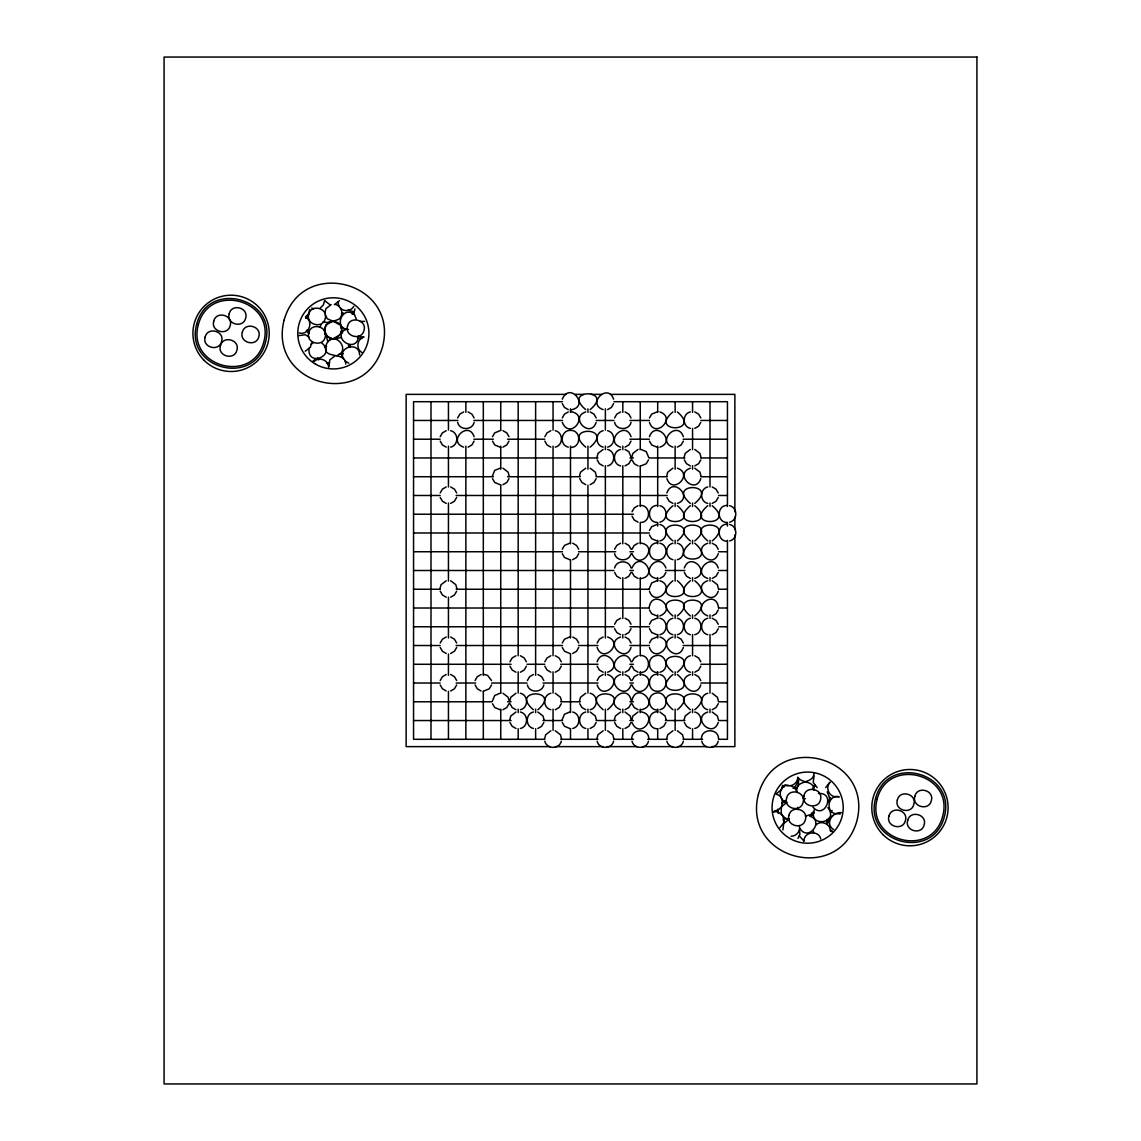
<?xml version="1.0" encoding="UTF-8"?>
<svg xmlns="http://www.w3.org/2000/svg" width="1141" height="1141" viewBox="0 0 1141 1141"><rect width="100%" height="100%" fill="white"/><g stroke="black" fill="none" stroke-linecap="round" stroke-linejoin="round"><path stroke-width="1.5" d="M324.272 330.976L325.998 324.686L331.446 320.821M327.838 341.829L326.198 335.511M348.604 346.964L348.618 344.739M350.045 347.477L350.059 345.252M777.891 809.069L778.233 813.462M827.254 819.224L826.455 823.56M827.41 824.144L829.421 817.94L833.058 815.444M309.724 309.568L308.583 313.832L305.46 316.956M309.097 348.048C306.629 368.015 337.479 355.236 321.605 342.87M311.522 342.985L310.381 347.249L305.203 351.228M324.557 300.596L323.416 304.861L320.293 307.984M324.871 312.819L326.012 308.555L331.19 304.576M343.655 359.215C336.595 347.021 359.572 340.859 359.558 354.951M358.417 336.295C357.219 354.024 330.89 338.82 345.637 328.922M439.913 588.956L441.054 584.691L446.231 580.726M492.227 476.425L494.723 470.392L500.742 467.896M492.227 701.487L494.723 695.468L500.742 692.972M509.656 701.487L510.797 697.237L515.974 693.257M509.656 720.242L510.797 715.992L515.974 712.013M544.542 738.997L545.683 734.747L550.861 730.768M579.414 476.425L580.555 472.16L585.732 468.195M561.971 720.242L564.467 714.223L570.5 711.727M596.857 457.669L597.998 453.405L603.175 449.44M579.414 701.487L580.555 697.237L585.732 693.257M631.729 457.669L632.87 453.405L638.047 449.44M596.857 738.997L597.998 734.747L603.175 730.768M614.286 720.242L615.427 715.992L620.604 712.013M631.729 701.487C635.865 679.48 662.265 705.88 640.258 710.016M631.729 720.242L632.87 715.992L638.047 712.013M649.158 588.956L651.668 582.937L657.687 580.441M631.729 738.997C631.315 728.058 649.186 728.058 648.773 738.997M649.158 607.711C651.939 587.772 678.439 608.11 659.897 615.955M666.601 476.425L667.742 472.16L672.919 468.195M684.044 457.669L685.185 453.405L690.362 449.44M666.601 738.997L667.742 734.747L672.919 730.768M684.044 720.242L685.185 715.992L690.362 712.013M701.473 738.997C701.059 728.058 718.944 728.058 718.53 738.997M782.426 785.593L781.285 789.857L776.108 793.822M797.687 777.378C797.887 783.682 790.271 788.074 784.908 784.751M804.02 841.245C803.592 831.646 818.71 829.65 820.778 839.034M813.89 773.113C814.189 784.951 793.637 778.961 797.131 792.396M814.489 809.411C806.915 828.066 840.033 823.716 827.895 807.657M320.307 326.882L320.892 324.729M340.589 333.229L341.173 331.075M798.657 779.446L798.315 785.964M814.731 784.666L812.834 788.645M355.008 308.897L353.867 313.162L356.363 319.195M440.198 436.703L442.408 432.881L446.231 430.685M457.641 417.948L459.837 414.126L463.66 411.93M440.198 492.969L442.408 489.161L446.231 486.95M474.114 422.37C472.303 430.556 459.438 430.556 457.641 422.37M474.114 441.125L471.903 444.947L468.081 447.144M456.671 497.39L454.46 501.213L450.638 503.423M492.513 436.703L494.723 432.881L500.742 430.385M508.986 441.125L506.775 444.947L502.953 447.144M456.671 591.166L454.46 594.989L450.638 597.199M440.198 643.025L442.408 639.202L446.231 636.992M508.986 478.635L506.775 482.458L502.953 484.668M440.198 680.535L442.408 676.713L446.231 674.502M456.671 647.432L454.46 651.254L450.638 653.465M544.827 436.703L547.038 432.881L550.861 430.685M562.271 399.193C570.115 380.666 590.439 407.152 570.5 409.933M562.271 417.948L564.467 414.126L568.289 411.93M456.671 684.942L454.46 688.765L450.638 690.975M475.07 680.535L477.28 676.713L481.103 674.502M596.173 422.37C590.425 439.171 568.931 417.677 585.732 411.93M491.543 684.942L489.332 688.765L483.313 691.261M613.616 403.614L611.405 407.437L607.582 409.633M509.956 661.78L512.152 657.958L515.974 655.747M614.585 417.948L616.782 414.126L620.604 411.93M562.271 549.249L564.467 545.427L570.5 542.916M596.173 478.635L593.962 482.458L590.139 484.668M508.986 703.697L506.775 707.52L502.953 709.731M526.415 666.187L524.218 670.009L520.396 672.22M631.044 422.37C629.247 430.556 616.382 430.556 614.585 422.37M578.729 553.656L576.533 557.478L572.711 559.689M527.384 680.535L529.595 676.713L533.418 674.502M631.044 441.125L628.848 444.947L625.026 447.144M544.827 661.78L547.038 657.958L550.861 655.747M631.044 459.88L628.848 463.702L625.026 465.913M649.457 417.948L651.668 414.126L657.687 411.63M543.858 684.942C542.061 693.129 529.196 693.129 527.384 684.942M562.271 643.025L564.467 639.202L570.5 636.707M649.457 436.703C655.205 419.902 676.699 441.41 659.897 447.144M561.301 666.187L559.09 670.009L555.268 672.22M648.487 459.88L646.277 463.702L640.258 466.198M614.585 549.249L616.782 545.427L620.604 543.216M543.858 722.453L541.647 726.275L537.825 728.486M632.014 511.724L634.225 507.916L638.047 505.705M578.729 647.432L576.533 651.254L572.711 653.465M614.585 568.004C616.382 559.803 629.247 559.803 631.044 568.004M561.301 703.697L559.09 707.52L555.268 709.731M632.014 549.249L634.225 545.427L638.047 543.216M631.044 553.656C629.247 561.843 616.382 561.843 614.585 553.656M597.142 643.025L599.353 639.202L603.175 636.992M683.359 441.125L681.163 444.947L677.34 447.144M632.014 568.004C639.859 549.463 660.183 575.948 640.258 578.729M561.301 741.208C559.489 749.395 546.639 749.395 544.827 741.208M631.044 572.411L628.848 576.234L625.026 578.444M649.457 530.494L651.668 526.671L657.687 524.161M666.886 492.969C672.634 476.168 694.142 497.676 677.34 503.423M597.142 661.78C602.89 644.979 624.384 666.472 607.582 672.22M614.585 624.27L616.782 620.447L620.604 618.237M700.802 422.37L698.592 426.192L694.769 428.388M597.142 680.535L599.353 676.713L603.175 674.502M700.802 459.88L698.592 463.702L694.769 465.913M631.044 628.677L628.848 632.499L625.026 634.71M596.173 722.453L593.962 726.275L590.139 728.486M631.044 647.432C625.311 664.233 603.803 642.74 620.604 636.992M700.802 478.635C695.054 495.436 673.561 473.943 690.362 468.195M665.93 572.411L663.72 576.234L659.897 578.444M632.014 661.78L634.225 657.958L638.047 655.747M631.044 666.187L628.848 670.009L625.026 672.22M649.457 624.27L651.668 620.447L657.687 617.951M632.014 680.535L634.225 676.713L638.047 674.502M631.044 684.942C625.311 701.744 603.803 680.25 620.604 674.502M649.457 643.025L651.668 639.202L657.687 636.707M684.329 568.004C690.077 551.189 711.57 572.696 694.769 578.444M613.616 741.208C611.804 749.395 598.939 749.395 597.142 741.208M631.044 703.697L628.848 707.52L625.026 709.731M718.245 497.39L716.035 501.213L712.212 503.423M631.044 722.453L628.848 726.275L625.026 728.486M718.245 553.656C712.497 570.457 690.99 548.964 707.791 543.216M683.359 647.432C677.611 664.233 656.118 642.74 672.919 636.992M718.245 572.411L716.035 576.234L712.212 578.444M648.487 741.208C646.676 749.395 633.825 749.395 632.014 741.208M718.245 591.166C712.497 607.968 690.99 586.474 707.791 580.726M665.93 722.453L663.72 726.275L659.897 728.486M718.245 609.922L716.035 613.744L712.212 615.955M700.802 666.187L698.592 670.009L694.769 672.22M718.245 628.677L716.035 632.499L712.212 634.71M700.802 684.942C695.054 701.744 673.561 680.25 690.362 674.502M683.359 741.208C681.562 749.395 668.697 749.395 666.886 741.208M718.245 703.697L716.035 707.52L712.212 709.731M718.245 722.453C712.497 739.254 690.99 717.76 707.791 712.013M718.245 741.208C716.434 749.395 703.569 749.395 701.772 741.208M814.046 775.951L813.205 782.426L817.17 787.604M829.664 782.426L825.699 787.604M828.551 802.123L829.692 797.859L827.196 791.84M352.198 314.274L353.325 312.349M341.302 356.819L342.428 354.894M813.761 787.647L814.974 785.778M811.066 816.229L813.932 812.877M797.973 838.378L799.87 834.399L799.513 829.992M339.49 300.696L334.313 304.676M353.81 306.373C351.2 311.094 344.154 312.021 340.403 308.141M781.556 806.773L778.433 809.882L774.168 811.037M781.87 806.33L787.048 802.351M830.206 782.227C824.857 787.176 828.951 797.06 836.239 796.775M813.604 811.593L810.481 814.717L805.232 816.115M305.717 318.339L307.3 316.77M324.543 347.463L326.126 345.894M339.462 335.14L333.8 338.378M316.228 358.673L312.705 361.326M327.895 364.535L329.478 362.981M794.564 787.461L798.115 781.984L797.773 777.577M785.75 800.526L782.113 803.022M830.491 812.021L832.146 810.524M311.308 344.225L313.076 342.87M314.089 361.569C319.038 356.206 328.936 360.314 328.637 367.587M779.931 827.753L783.896 822.575L783.04 816.1M815.844 825.086C820.793 819.737 830.677 823.831 830.391 831.119M335.012 338.991L341.316 337.351M298.728 335.611L305.203 334.755L309.026 336.966M364.093 336.937C356.976 338.549 355.578 349.16 362.039 352.555M334.998 355.892L329.82 359.871L328.965 366.332M336.481 355.692C351.67 351.128 335.226 329.692 326.882 343.199C319.352 361.34 345.88 349.987 345.737 364.122M450.638 447.144C458.825 445.347 458.825 432.482 450.638 430.685M590.139 409.633C615.27 388.553 560.602 388.553 585.732 409.633M555.268 447.144C563.454 445.347 563.454 432.482 555.268 430.685M603.175 430.685C594.974 432.482 594.974 445.347 603.175 447.144M672.919 411.93C647.788 433.01 702.457 433.01 677.34 411.93M590.139 447.144C615.27 426.064 560.602 426.064 585.732 447.144M690.362 411.93C682.175 413.727 682.175 426.591 690.362 428.388M607.582 447.144C615.769 445.347 615.769 432.482 607.582 430.685M620.604 449.44C612.417 451.237 612.417 464.102 620.604 465.913M607.582 465.913C615.769 464.102 615.769 451.237 607.582 449.44M707.791 486.95C699.604 488.747 699.604 501.612 707.791 503.423M672.919 505.705C647.788 526.785 702.457 526.785 677.34 505.705M694.769 503.423C719.9 482.329 665.232 482.329 690.362 503.423M690.362 505.705C665.232 526.785 719.9 526.785 694.769 505.705M659.897 522.179C668.084 520.367 668.084 507.503 659.897 505.705M707.791 505.705C682.675 526.785 737.343 526.785 712.212 505.705M659.897 540.934C668.084 539.123 668.084 526.258 659.897 524.461M677.34 540.934C702.457 519.84 647.788 519.84 672.919 540.934M672.919 543.216C664.732 545.013 664.732 557.878 672.919 559.689M729.641 522.179C737.842 520.367 737.842 507.503 729.641 505.705M694.769 540.934C719.9 519.84 665.232 519.84 690.362 540.934M690.362 543.216C665.232 564.296 719.9 564.296 694.769 543.216M712.212 540.934C737.343 519.84 682.675 519.84 707.791 540.934M677.34 559.689C685.527 557.878 685.527 545.013 677.34 543.216M729.641 540.934C737.842 539.123 737.842 526.258 729.641 524.461M672.919 580.726C647.788 601.806 702.457 601.806 677.34 580.726M690.362 580.726C665.232 601.806 719.9 601.806 694.769 580.726M677.34 615.955C702.457 594.86 647.788 594.86 672.919 615.955M672.919 618.237C664.732 620.034 664.732 632.898 672.919 634.71M694.769 615.955C719.9 594.86 665.232 594.86 690.362 615.955M690.362 618.237C682.175 620.034 682.175 632.898 690.362 634.71M659.897 634.71C668.084 632.898 668.084 620.034 659.897 618.237M707.791 618.237C699.604 620.034 699.604 632.898 707.791 634.71M677.34 634.71C685.527 632.898 685.527 620.034 677.34 618.237M550.861 693.257C542.66 695.069 542.66 707.919 550.861 709.731M694.769 634.71C702.956 632.898 702.956 620.034 694.769 618.237M520.396 709.731C528.583 707.919 528.583 695.069 520.396 693.257M537.825 709.731C562.955 688.636 508.287 688.636 533.418 709.731M533.418 712.013C525.231 713.824 525.231 726.674 533.418 728.486M690.362 655.747C682.175 657.558 682.175 670.409 690.362 672.22M520.396 728.486C528.583 726.674 528.583 713.824 520.396 712.013M659.897 672.22C670.58 669.781 665.959 652.509 655.49 655.747C646.106 657.815 648.088 672.933 657.687 672.505M677.34 672.22C702.457 651.126 647.788 651.126 672.919 672.22M672.919 674.502C647.788 695.582 702.457 695.582 677.34 674.502M590.139 709.731C598.34 707.919 598.34 695.069 590.139 693.257M585.732 712.013C577.546 713.824 577.546 726.674 585.732 728.486M607.582 709.731C632.713 688.636 578.045 688.636 603.175 709.731M572.711 728.486C580.897 726.674 580.897 713.824 572.711 712.013M659.897 709.731C670.58 707.292 665.959 690.02 655.49 693.257C646.106 695.325 648.088 710.444 657.687 710.016M707.791 693.257C699.604 695.069 699.604 707.919 707.791 709.731M677.34 709.731C702.457 688.636 647.788 688.636 672.919 709.731M694.769 709.731C719.9 688.636 665.232 688.636 690.362 709.731M694.769 728.486C702.956 726.674 702.956 713.824 694.769 712.013M788.93 819.48L783.753 823.46L782.897 829.921M841.502 812.663C832.231 811.636 824.444 823.888 833.714 829.635M331.674 321.448L327.353 322.489L322.974 321.876M343.37 353.681L338.991 354.238M326.583 363.223L328.736 362.653M793.109 788.331L797.502 787.989M783.425 802.579L785.593 802.123M811.65 813.405L813.833 812.948M789.116 818.653L784.723 818.996M364.607 321.405L360.185 321.405M570.5 447.443C581.454 447.857 581.454 429.972 570.5 430.385C560.901 429.957 558.919 445.076 568.289 447.144M657.687 505.406C646.733 504.992 646.733 522.878 657.687 522.464L657.687 526.072M727.445 505.406C716.491 504.992 716.491 522.878 727.445 522.464L727.445 526.072M727.445 524.161C716.491 523.748 716.491 541.633 727.445 541.219M657.687 542.916C646.733 542.503 646.733 560.388 657.687 559.974C667.285 560.402 669.282 545.284 659.897 543.216M640.258 672.505C651.197 672.919 651.197 655.048 640.258 655.462M657.687 674.217C646.733 673.803 646.733 691.674 657.687 691.261C667.285 691.688 669.282 676.57 659.897 674.502M657.687 711.727C646.733 711.314 646.733 729.185 657.687 728.771M788.559 785.236C778.961 784.808 776.964 799.927 786.349 801.995M838.435 796.489C826.854 795.191 825.513 813.975 837.237 813.804M773.455 812.135C780.744 809.482 782.626 819.395 789.244 819.11M791.127 836.239C796.532 836.339 800.868 830.705 799.37 825.513M818.525 793.523C836.239 792.239 824.843 820.436 812.991 807.215M566.064 394.372L406.125 394.372L406.125 746.628L550.062 746.628M574.936 394.372L583.821 394.372M590.938 394.372L601.592 394.372M610.478 394.372L734.875 394.372L734.875 511.796M562.513 401.703L413.555 401.703L413.555 739.297L544.785 739.297M613.944 401.703L727.445 401.703L727.445 506.533M413.555 420.459L457.898 420.459M473.857 420.459L562.513 420.459M596.215 420.459L613.944 420.459M629.903 420.459L649.414 420.459M700.845 420.459L727.445 420.459M413.555 439.214L440.155 439.214M473.857 439.214L493.354 439.214M507.545 439.214L544.785 439.214M629.903 439.214L649.414 439.214M683.102 439.214L727.445 439.214M413.555 457.969L597.984 457.969M629.903 457.969L633.455 457.969M649.414 457.969L684.885 457.969M700.845 457.969L727.445 457.969M413.555 476.724L493.354 476.724M507.545 476.724L580.256 476.724M596.215 476.724L667.143 476.724M700.845 476.724L727.445 476.724M413.555 495.479L440.155 495.479M456.115 495.479L667.143 495.479M718.573 495.479L727.445 495.479M413.555 514.234L633.455 514.234M413.555 532.99L649.414 532.99M413.555 551.745L562.513 551.745M578.487 551.745L615.726 551.745M629.903 551.745L633.455 551.745M718.573 551.745L727.445 551.745M413.555 570.5L613.944 570.5M629.903 570.5L633.455 570.5M665.374 570.5L684.885 570.5M718.573 570.5L727.445 570.5M413.555 589.255L440.155 589.255M456.115 589.255L649.414 589.255M718.573 589.255L727.445 589.255M413.555 608.01L649.414 608.01M718.573 608.01L727.445 608.01M413.555 626.766L613.944 626.766M629.903 626.766L649.414 626.766M718.573 626.766L727.445 626.766M413.555 645.521L440.155 645.521M456.115 645.521L562.513 645.521M578.487 645.521L597.984 645.521M629.903 645.521L649.414 645.521M683.102 645.521L727.445 645.521M413.555 664.276L511.097 664.276M527.056 664.276L544.785 664.276M560.744 664.276L597.984 664.276M629.903 664.276L633.455 664.276M700.845 664.276L727.445 664.276M413.555 683.031L440.155 683.031M456.115 683.031L475.626 683.031M491.586 683.031L527.056 683.031M543.016 683.031L597.984 683.031M629.903 683.031L633.455 683.031M700.845 683.031L727.445 683.031M413.555 701.786L491.586 701.786M507.545 701.786L511.097 701.786M560.744 701.786L580.256 701.786M629.903 701.786L633.455 701.786M718.573 701.786L727.445 701.786M413.555 720.542L511.097 720.542M543.016 720.542L562.513 720.542M596.215 720.542L615.726 720.542M629.903 720.542L633.455 720.542M665.374 720.542L684.885 720.542M718.573 720.542L727.445 720.542M560.744 739.297L597.984 739.297M613.944 739.297L633.455 739.297M647.646 739.297L667.143 739.297M683.102 739.297L702.614 739.297M718.573 739.297L727.445 739.297L727.445 540.292M555.396 746.628L603.375 746.628M606.926 746.628L637.134 746.628M642.469 746.628L672.677 746.628M678.011 746.628L706.45 746.628M711.784 746.628L734.875 746.628L734.875 534.915M354.352 311.892L348.062 310.167M341.43 313.119L343.655 313.133M357.447 337.964L361.825 338.563M324.458 346.293L326.683 346.308M333.4 321.334L327.367 318.838L325.156 315.016M333.372 321.434C353.311 324.201 332.987 350.701 325.142 332.159C322.632 322.489 333.743 321.947 339.419 318.838C344.012 314.517 341.744 306.03 335.597 304.576M348.433 329.449C332.573 328.979 342.913 304.005 354.466 314.887M363.323 337.351L359.058 336.21M299.242 332.93C308.398 335.825 314.231 321.733 305.702 317.312M570.5 411.63C590.439 414.411 570.115 440.911 562.271 422.37M657.687 447.443L651.668 444.947L649.457 441.125M640.258 449.14L646.277 451.636L648.773 457.669M500.742 447.443L494.723 444.947L492.513 441.125M500.742 484.954L494.723 482.458L492.513 478.635M640.258 505.406C651.197 504.992 651.197 522.878 640.258 522.464L640.258 543.843M657.687 541.219L651.668 538.723L649.457 534.901M640.258 542.916C660.183 545.698 639.859 572.197 632.014 553.656M570.5 559.974L564.467 557.478L562.271 553.656M657.687 578.729C637.748 575.948 658.086 549.463 665.93 568.004M657.687 616.24L651.668 613.744L649.457 609.922M657.687 634.995L651.668 632.499L649.457 628.677M570.5 653.75L564.467 651.254L562.271 647.432M640.258 674.217C660.183 676.984 639.859 703.484 632.014 684.942M483.313 674.217L487.578 675.358L491.543 680.535M640.258 711.727C660.183 714.494 639.859 740.994 632.014 722.453M500.742 710.016L494.723 707.52L492.513 703.697M570.5 728.771L564.467 726.275L562.271 722.453M837.237 796.746L839.448 797.046M803.164 798.429L805.375 798.714M837.965 813.733L840.175 814.018M333.899 321.462L339.533 324.771M331.56 338.364L327.496 336.638L324.629 333.928M694.769 411.93L698.592 414.126L700.802 417.948M659.897 411.93C676.699 417.677 655.205 439.171 649.457 422.37M625.026 411.93L628.848 414.126L631.044 417.948M603.175 409.633C586.36 403.9 607.868 382.392 613.616 399.193M694.769 449.44L699.946 453.405L701.087 457.669M590.139 411.93L593.962 414.126L596.173 417.948M329.906 304.676L324.729 300.696M672.919 447.144C656.118 441.41 677.611 419.902 683.359 436.703M568.289 409.633L564.467 407.437L562.271 403.614M311.764 307.984L313.818 308.84M690.362 465.913L686.54 463.702L684.329 459.88M694.769 468.195L699.946 472.16L701.087 476.425M677.34 468.195C694.142 473.943 672.634 495.436 666.886 478.635M620.604 447.144C603.803 441.41 625.311 419.902 631.044 436.703M625.026 449.44L628.848 451.636L631.344 457.669M712.212 486.95L716.035 489.161L718.245 492.969M638.047 465.913L634.225 463.702L632.014 459.88M603.175 465.913L599.353 463.702L597.142 459.88M468.081 411.93L471.903 414.126L474.114 417.948M348.832 363.195L345.01 360.984M550.861 447.144L547.038 444.947L544.827 441.125M502.953 430.685L506.775 432.881L508.986 436.703M590.139 468.195L595.317 472.16L596.458 476.425M672.919 503.423L669.097 501.213L666.886 497.39M585.732 484.668L581.91 482.458L579.699 478.635M712.212 543.216L716.035 545.427L718.245 549.249M463.66 447.144C446.858 441.41 468.366 419.902 474.114 436.703M638.047 522.179L634.225 519.968L632.014 516.146M502.953 468.195L508.13 472.16L509.271 476.425M446.231 447.144L442.408 444.947L440.198 441.125M625.026 543.216L628.848 545.427L631.044 549.249M707.791 578.444C690.99 572.696 712.497 551.189 718.245 568.004M712.212 580.726L717.389 584.691L718.53 588.956M690.362 578.444L686.54 576.234L684.329 572.411M450.638 486.95L454.46 489.161L456.671 492.969M572.711 543.216L576.533 545.427L578.729 549.249M659.897 580.726C676.699 586.474 655.205 607.968 649.457 591.166M638.047 578.444L634.225 576.234L632.014 572.411M446.231 503.423L442.408 501.213L440.198 497.39M620.604 578.444L616.782 576.234L614.585 572.411M707.791 615.955C689.264 608.11 715.749 587.772 718.53 607.711M712.212 618.237L716.035 620.447L718.245 624.27M677.34 636.992L681.163 639.202L683.359 643.025M625.026 618.237L628.848 620.447L631.044 624.27M659.897 636.992C676.699 642.74 655.205 664.233 649.457 647.432M694.769 655.747L698.592 657.958L700.802 661.78M620.604 634.71L616.782 632.499L614.585 628.677M625.026 636.992L628.848 639.202L631.044 643.025M607.582 636.992C624.384 642.74 602.89 664.233 597.142 647.432M694.769 674.502L698.592 676.713L700.802 680.535M450.638 580.726L455.815 584.691L456.956 588.956M712.212 693.257L717.389 697.237L718.53 701.487M572.711 636.992L576.533 639.202L578.729 643.025M638.047 672.22L634.225 670.009L632.014 666.187M446.231 597.199L442.408 594.989L440.198 591.166M620.604 672.22C603.803 666.472 625.311 644.979 631.044 661.78M625.026 674.502L628.848 676.713L631.044 680.535M712.212 712.013L717.389 715.992L718.53 720.242M603.175 672.22L599.353 670.009L597.142 666.187M607.582 674.502C624.384 680.25 602.89 701.744 597.142 684.942M555.268 655.747L559.09 657.958L561.301 661.78M659.897 712.013L665.075 715.992L666.216 720.242M520.396 655.747L524.218 657.958L526.415 661.78M690.362 728.486L686.54 726.275L684.329 722.453M550.861 672.22L547.038 670.009L544.827 666.187M638.047 709.731L634.225 707.52L632.014 703.697M677.34 730.768L682.518 734.747L683.659 738.997M450.638 636.992L454.46 639.202L456.671 643.025M537.825 674.502L541.647 676.713L543.858 680.535M620.604 709.731C602.063 701.886 628.563 681.562 631.344 701.487M625.026 712.013L630.203 715.992L631.344 720.242M790.756 785.521L794.578 787.732L796.789 791.554M515.974 672.22L512.152 670.009L509.956 666.187M555.268 693.257L560.445 697.237L561.586 701.487M585.732 709.731L581.91 707.52L579.699 703.697M590.139 712.013L595.317 715.992L596.458 720.242M446.231 653.465L442.408 651.254L440.198 647.432M620.604 728.486L616.782 726.275L614.585 722.453M776.379 794.264C787.29 797.259 778.889 808.099 781.87 814.845M607.582 730.768L612.76 734.747L613.901 738.997M809.639 816.115C824.843 820.664 808.384 842.101 800.055 828.608M502.953 693.257L508.13 697.237L509.271 701.487M450.638 674.502L454.46 676.713L456.671 680.535M537.825 712.013L543.002 715.992L544.143 720.242M481.103 690.975L477.28 688.765L475.07 684.942M515.974 709.731L512.152 707.52L509.956 703.697M555.268 730.768L560.445 734.747L561.586 738.997M446.231 690.975L442.408 688.765L440.198 684.942M515.974 728.486L512.152 726.275L509.956 722.453M307.214 330.291L309.125 331.418M829.322 797.302L831.19 798.5M830.377 829.963L832.245 831.176M803.777 840.86L799.399 836.011M343.726 328.337L345.295 329.92M306.401 330.334L309.068 333.857M830.976 830.377L832.474 832.031M782.712 785.265L784.195 786.919M797.987 777.378C801.852 783.796 814.275 780.13 813.89 790.2M317.626 357.974L318.724 359.9M783.368 819.794L784.38 821.777M339.048 306.373L337.907 302.108M341.972 330.633L342.528 332.787M340.631 326.697L341.188 328.85M813.348 831.119L813.633 833.329M797.702 807.329L797.987 809.54M329.464 337.993L329.763 340.203M734.875 517.13L734.875 529.581M710.002 401.703L710.002 486.993M710.002 502.981L710.002 506.533M710.002 540.292L710.002 543.843M710.002 577.603L710.002 581.154M710.002 614.928L710.002 618.479M710.002 634.467L710.002 693.1M710.002 709.089L710.002 712.64M692.558 401.703L692.558 412.357M692.558 428.36L692.558 449.682M692.558 465.671L692.558 469.222M692.558 502.981L692.558 506.533M692.558 540.292L692.558 543.843M692.558 577.603L692.558 581.154M692.558 614.928L692.558 618.479M692.558 634.467L692.558 655.79M692.558 671.778L692.558 675.329M692.558 709.089L692.558 712.64M692.558 728.643L692.558 739.297M675.13 401.703L675.13 412.357M675.13 446.117L675.13 469.222M675.13 502.981L675.13 506.533M675.13 540.292L675.13 543.843M675.13 559.846L675.13 581.154M675.13 614.928L675.13 618.479M675.13 634.467L675.13 638.019M675.13 671.778L675.13 675.329M675.13 709.089L675.13 730.411M657.687 401.703L657.687 412.357M657.687 446.117L657.687 506.533M657.687 540.292L657.687 543.843M657.687 577.603L657.687 581.154M657.687 614.928L657.687 618.479M657.687 634.467L657.687 638.019M657.687 671.778L657.687 675.329M657.687 709.089L657.687 712.64M657.687 728.643L657.687 739.297M640.258 401.703L640.258 449.682M640.258 465.671L640.258 506.533M640.258 577.603L640.258 655.79M640.258 671.778L640.258 675.329M640.258 709.089L640.258 712.64M622.815 401.703L622.815 412.357M622.815 446.117L622.815 449.682M622.815 465.671L622.815 543.843M622.815 577.603L622.815 618.479M622.815 634.467L622.815 638.019M622.815 671.778L622.815 675.329M622.815 709.089L622.815 712.64M622.815 728.643L622.815 739.297M605.372 408.806L605.372 430.128M605.372 446.117L605.372 449.682M605.372 465.671L605.372 638.019M605.372 671.778L605.372 675.329M605.372 709.089L605.372 730.411M587.943 408.806L587.943 412.357M587.943 446.117L587.943 469.222M587.943 485.21L587.943 693.1M587.943 709.089L587.943 712.64M587.943 728.643L587.943 739.297M570.5 408.806L570.5 412.357M570.5 446.117L570.5 543.843M570.5 559.846L570.5 638.019M570.5 654.007L570.5 712.64M570.5 728.643L570.5 739.297M553.057 401.703L553.057 430.128M553.057 446.117L553.057 655.79M553.057 671.778L553.057 693.1M553.057 709.089L553.057 730.411M535.628 401.703L535.628 675.329M535.628 709.089L535.628 712.64M535.628 728.643L535.628 739.297M518.185 401.703L518.185 655.79M518.185 671.778L518.185 693.1M518.185 709.089L518.185 712.64M518.185 728.643L518.185 739.297M500.742 401.703L500.742 430.128M500.742 446.117L500.742 469.222M500.742 485.21L500.742 693.1M500.742 709.089L500.742 739.297M483.313 401.703L483.313 675.329M483.313 691.318L483.313 739.297M465.87 401.703L465.87 412.357M465.87 446.117L465.87 739.297M448.442 401.703L448.442 430.128M448.442 446.117L448.442 486.993M448.442 502.981L448.442 581.154M448.442 597.157L448.442 638.019M448.442 654.007L448.442 675.329M448.442 691.318L448.442 739.297M430.998 401.703L430.998 739.297M803.877 796.09C801.481 806.787 819.053 810.039 820.636 799.199C823.046 788.502 805.46 785.25 803.877 796.09M196.694 324.158C184.286 368.643 253.915 387.298 265.411 342.557C277.819 298.072 208.19 279.417 196.694 324.158M198.363 324.6C186.554 366.931 252.817 384.688 263.756 342.115C275.566 299.783 209.302 282.027 198.363 324.6M205.152 337.051C201.914 347.52 219.186 352.155 221.611 341.459C224.848 330.99 207.576 326.369 205.152 337.051M213.738 321.163C210.5 331.632 227.772 336.267 230.197 325.584C233.434 315.101 216.162 310.48 213.738 321.163M220.427 345.766C217.204 356.234 234.476 360.87 236.9 350.187C240.138 339.704 222.866 335.083 220.427 345.766M229.198 313.746C225.961 324.215 243.233 328.836 245.657 318.154C248.895 307.685 231.623 303.05 229.198 313.746M242.334 332.259C239.097 342.728 256.368 347.363 258.807 336.666C262.031 326.198 244.773 321.577 242.334 332.259M284.095 320.15C267.607 384.702 364.621 410.703 382.62 346.564C399.108 282.012 302.094 256.012 284.095 320.15M308.74 314.231C305.503 324.7 322.775 329.321 325.214 318.639C328.437 308.17 311.179 303.535 308.74 314.231M308.74 332.673C305.503 343.156 322.775 347.777 325.214 337.094C328.437 326.626 311.179 321.99 308.74 332.673M347.52 326.041C344.282 336.509 361.554 341.145 363.993 330.462C367.231 319.993 349.959 315.358 347.52 326.041M758.38 794.436C741.892 858.988 838.906 884.988 856.905 820.85C873.393 756.298 776.379 730.297 758.38 794.436M786.605 798.03C783.368 808.498 800.64 813.119 803.079 802.437C806.316 791.968 789.044 787.333 786.605 798.03M788.93 815.302C785.693 825.784 802.964 830.406 805.403 819.723C808.641 809.254 791.369 804.619 788.93 815.302M875.589 798.443C863.181 842.928 932.81 861.583 944.306 816.842C956.714 772.357 887.085 753.702 875.589 798.443M877.244 798.885C865.434 841.217 931.698 858.973 942.637 816.4C954.447 774.069 888.183 756.312 877.244 798.885M888.939 816.172C885.701 826.64 902.973 831.276 905.412 820.579C908.65 810.11 891.378 805.489 888.939 816.172M897.354 799.955C894.116 810.424 911.388 815.059 913.827 804.376C917.05 793.908 899.778 789.272 897.354 799.955M907.68 820.436C904.442 830.905 921.714 835.54 924.153 824.843C927.391 814.374 910.119 809.753 907.68 820.436M914.854 796.29C911.616 806.758 928.888 811.394 931.327 800.711C934.55 790.228 917.293 785.607 914.854 796.29M976.924 57.05L164.076 57.05L164.076 1083.95L976.924 1083.95L976.924 57.05M204.082 360.328A38.152 38.152 0 0 0 267.907 343.227A38.152 38.152 0 0 0 221.183 296.503A38.152 38.152 0 0 0 204.082 360.328M315.572 364.164A35.571 35.571 0 0 0 368.928 333.357A35.571 35.571 0 0 0 315.572 302.55A35.571 35.571 0 0 0 315.572 364.164M882.963 834.613A38.152 38.152 0 0 0 946.802 817.512A38.152 38.152 0 0 0 900.078 770.788A38.152 38.152 0 0 0 882.963 834.613M789.857 838.45A35.571 35.571 0 0 0 843.213 807.643A35.571 35.571 0 0 0 789.857 776.836A35.571 35.571 0 0 0 789.857 838.45"/></g></svg>
